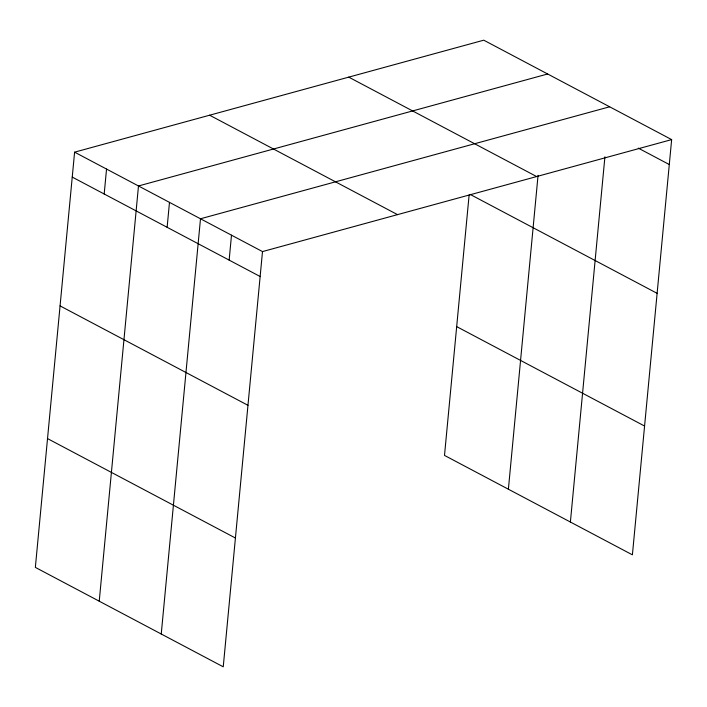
<?xml version="1.0" encoding="UTF-8"?>
<svg xmlns="http://www.w3.org/2000/svg" width="707" height="707" viewBox="0 0 707 707"><rect width="100%" height="100%" fill="white"/><g stroke="black" fill="none" stroke-linecap="round" stroke-linejoin="round"><path stroke-width="1.06" d="M74.597 152.164L35.35 567.394L223.244 666.816L262.5 251.586L74.597 152.164L483.756 40.184L671.65 139.606L632.403 554.836L444.5 455.414L469.121 194.999M104.185 193.992L106.545 169.061M99.236 601.197L138.484 185.968L547.633 73.988M167.135 227.3L169.486 202.37M161.24 634.011L200.496 218.772L609.646 106.792M229.139 260.114L231.498 235.184M508.386 489.217L538.062 175.327M570.39 522.031L604.918 156.83M262.5 251.586L671.65 139.606M638.288 148.134L669.29 164.537M348.737 77.134L536.631 176.556M470.19 194.425L657.121 293.334M209.617 115.206L397.52 214.636M456.678 326.616L644.572 426.038M72.247 177.095L260.141 276.517M60.068 305.892L247.971 405.314M47.528 438.596L235.422 538.018"/></g></svg>
